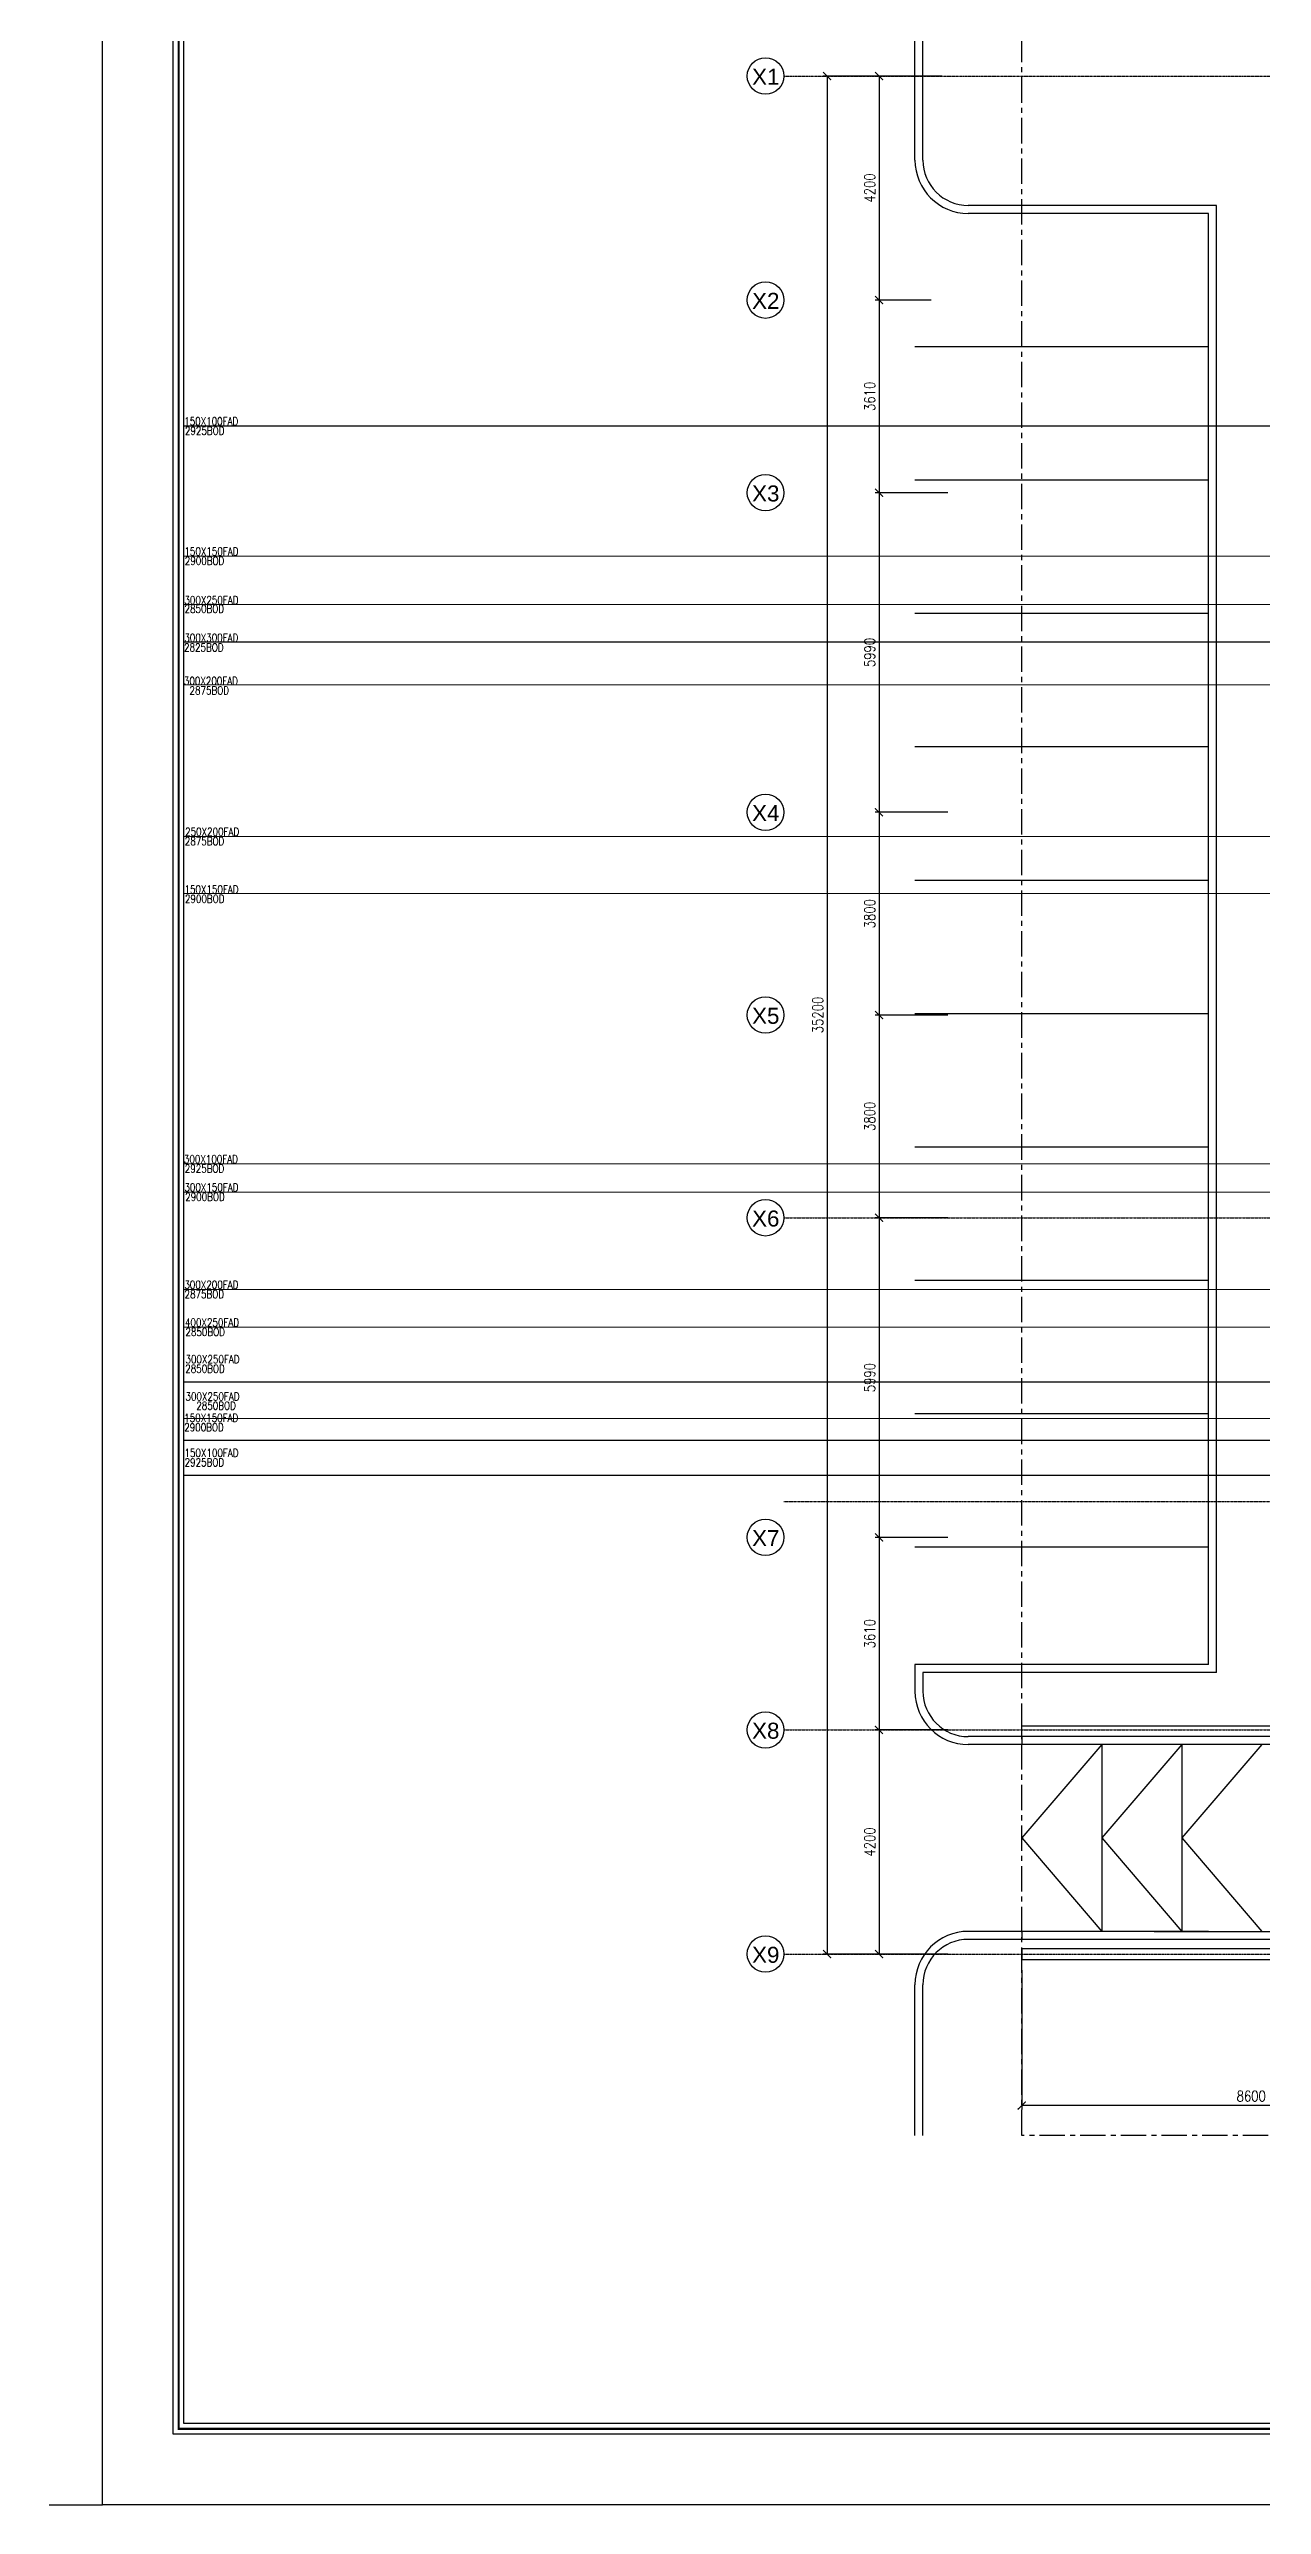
# Model space of a CAD drawing. Header units: millimetres. Extents: x 0 to 79758, y -5689 to 75453.
# Drawn here: x 0 to 22722, y 0 to 46029 of the extents above; entities that cross this region are included whole.
import ezdxf
from ezdxf.enums import TextEntityAlignment as Align

# ---------------------------------------------------------------- set-up
doc = ezdxf.new("R2010")
doc.units = ezdxf.units.MM
doc.linetypes.add('CENTER', pattern=[50.8, 31.75, -6.35, 6.35, -6.35])
doc.linetypes.add('DASHED', pattern=[19.05, 12.7, -6.35])
for name, color, linetype in [('A-ANNO-DIMS', 1, 'Continuous'), ('A-ANNO-SYMB', 33, 'Continuous'), ('A-ANNO-TEXT', 8, 'Continuous'), ('A-AREA', 8, 'CENTER'), ('A-GRID', 253, 'CENTER'), ('AC-FAD TEXT', 6, 'Continuous'), ('HATCH', 251, 'Continuous'), ('L-WALK', 8, 'Continuous'), ('LOGO LINE', 7, 'Continuous'), ('LOGO1LINE', 7, 'Continuous')]:
    doc.layers.add(name, color=color, linetype=linetype)
doc.styles.add('ROMANS', font='romans.shx', dxfattribs={"width": 0.8})
doc.styles.add('SANSSERIF', font='sas_____.pfb')
doc.styles.add('SIMPLEX', font='simplex.shx', dxfattribs={"width": 0.8})
doc.dimstyles.new('100 of DIM2', dxfattribs={"dimscale": 0, "dimtxt": 200, "dimasz": 150, "dimexe": 75, "dimexo": 200, "dimgap": 75, "dimtad": 1, "dimdec": 0, "dimrnd": 5, "dimzin": 0, "dimdsep": 46, "dimtxsty": 'ROMANS', "dimblk": 'ARCHTICK', "dimcen": 100, "dimclrd": 94, "dimclre": 94, "dimclrt": 2, "dimadec": 0, "dimazin": 0, "dimtfac": 1, "dimtdec": 0, "dimtofl": 0, "dimtmove": 2, "dimatfit": 3, "dimldrblk": 'OPEN90', "dimfxl": 75, "dimtolj": 1, "dimtzin": 0, "dimarcsym": 0})

# ---------------------------------------------------------------- blocks, each defined once
blk = doc.blocks.new('_ArchTick')
at = {"color": 0, "linetype": 'ByBlock', "const_width": 0.15}
blk.add_lwpolyline([(-0.5, -0.5), (0.5, 0.5)], dxfattribs=at)
blk = doc.blocks.new('*D177')
at = {"layer": 'A-ANNO-DIMS', "color": 94, "lineweight": -2, "ltscale": 3, "transparency": 16777216}
for p, q in [((16732, 45525), (14502, 45525)), ((14577, 45525), (14577, 10325)), ((16732, 10325), (14502, 10325))]:
    blk.add_line(p, q, dxfattribs=at)
at = {"layer": 'Defpoints', "color": 0, "ltscale": 3, "transparency": 16777216}
for p in [(16932, 45525), (14577, 10325), (16932, 10325)]:
    blk.add_point(p, dxfattribs=at)
at = {"layer": 'A-ANNO-DIMS', "color": 94, "lineweight": -2, "ltscale": 3, "transparency": 16777216, "xscale": 150, "yscale": 150, "zscale": 150}
for p, rotation in [((14577, 45525), 90), ((14577, 10325), 270)]:
    blk.add_blockref('_ArchTick', p, dxfattribs=dict(at, rotation=rotation))
at = {"layer": 'A-ANNO-DIMS', "color": 2, "ltscale": 3, "transparency": 16777216, "insert": (14402, 27925), "char_height": 200, "attachment_point": 5, "rotation": 90, "style": 'ROMANS'}
blk.add_mtext('\\A1;35200', dxfattribs=at)
blk = doc.blocks.new('_Open90')
at = {"color": 0, "linetype": 'ByBlock', "lineweight": -2}
for p, q in [((0, 0), (-1, 0)), ((-0.5, 0.5), (0, 0)), ((0, 0), (-0.5, -0.5))]:
    blk.add_line(p, q, dxfattribs=at)
blk = doc.blocks.new('*D178')
at = {"layer": 'A-ANNO-DIMS', "color": 94, "lineweight": -2, "ltscale": 3, "transparency": 16777216}
for p, q in [((16527, 45525), (15474, 45525)), ((15549, 45525), (15549, 41325)), ((16527, 41325), (15474, 41325))]:
    blk.add_line(p, q, dxfattribs=at)
at = {"layer": 'Defpoints', "color": 0, "ltscale": 3, "transparency": 16777216}
for p in [(16727, 45525), (15549, 41325), (16727, 41325)]:
    blk.add_point(p, dxfattribs=at)
at = {"layer": 'A-ANNO-DIMS', "color": 94, "lineweight": -2, "ltscale": 3, "transparency": 16777216, "xscale": 150, "yscale": 150, "zscale": 150}
for p, rotation in [((15549, 45525), 90), ((15549, 41325), 270)]:
    blk.add_blockref('_ArchTick', p, dxfattribs=dict(at, rotation=rotation))
at = {"layer": 'A-ANNO-DIMS', "color": 2, "ltscale": 3, "transparency": 16777216, "insert": (15374, 43425), "char_height": 200, "attachment_point": 5, "rotation": 90, "style": 'ROMANS'}
blk.add_mtext('\\A1;4200', dxfattribs=at)
blk = doc.blocks.new('*D179')
at = {"layer": 'A-ANNO-DIMS', "color": 94, "lineweight": -2, "ltscale": 3, "transparency": 16777216}
for p, q in [((16527, 41325), (15474, 41325)), ((15549, 41325), (15549, 37715)), ((16841, 37715), (15474, 37715))]:
    blk.add_line(p, q, dxfattribs=at)
at = {"layer": 'Defpoints', "color": 0, "ltscale": 3, "transparency": 16777216}
for p in [(16727, 41325), (15549, 37715), (17041, 37715)]:
    blk.add_point(p, dxfattribs=at)
at = {"layer": 'A-ANNO-DIMS', "color": 94, "lineweight": -2, "ltscale": 3, "transparency": 16777216, "xscale": 150, "yscale": 150, "zscale": 150}
for p, rotation in [((15549, 41325), 90), ((15549, 37715), 270)]:
    blk.add_blockref('_ArchTick', p, dxfattribs=dict(at, rotation=rotation))
at = {"layer": 'A-ANNO-DIMS', "color": 2, "ltscale": 3, "transparency": 16777216, "insert": (15374, 39520), "char_height": 200, "attachment_point": 5, "rotation": 90, "style": 'ROMANS'}
blk.add_mtext('\\A1;3610', dxfattribs=at)
blk = doc.blocks.new('*D180')
at = {"layer": 'A-ANNO-DIMS', "color": 94, "lineweight": -2, "ltscale": 3, "transparency": 16777216}
for p, q in [((16841, 37715), (15474, 37715)), ((15549, 37715), (15549, 31725)), ((16841, 31725), (15474, 31725))]:
    blk.add_line(p, q, dxfattribs=at)
at = {"layer": 'Defpoints', "color": 0, "ltscale": 3, "transparency": 16777216}
for p in [(17041, 37715), (15549, 31725), (17041, 31725)]:
    blk.add_point(p, dxfattribs=at)
at = {"layer": 'A-ANNO-DIMS', "color": 94, "lineweight": -2, "ltscale": 3, "transparency": 16777216, "xscale": 150, "yscale": 150, "zscale": 150}
for p, rotation in [((15549, 37715), 90), ((15549, 31725), 270)]:
    blk.add_blockref('_ArchTick', p, dxfattribs=dict(at, rotation=rotation))
at = {"layer": 'A-ANNO-DIMS', "color": 2, "ltscale": 3, "transparency": 16777216, "insert": (15374, 34720), "char_height": 200, "attachment_point": 5, "rotation": 90, "style": 'ROMANS'}
blk.add_mtext('\\A1;5990', dxfattribs=at)
blk = doc.blocks.new('*D181')
at = {"layer": 'A-ANNO-DIMS', "color": 94, "lineweight": -2, "ltscale": 3, "transparency": 16777216}
for p, q in [((16841, 31725), (15474, 31725)), ((15549, 31725), (15549, 27925)), ((16841, 27925), (15474, 27925))]:
    blk.add_line(p, q, dxfattribs=at)
at = {"layer": 'Defpoints', "color": 0, "ltscale": 3, "transparency": 16777216}
for p in [(17041, 31725), (15549, 27925), (17041, 27925)]:
    blk.add_point(p, dxfattribs=at)
at = {"layer": 'A-ANNO-DIMS', "color": 94, "lineweight": -2, "ltscale": 3, "transparency": 16777216, "xscale": 150, "yscale": 150, "zscale": 150}
for p, rotation in [((15549, 31725), 90), ((15549, 27925), 270)]:
    blk.add_blockref('_ArchTick', p, dxfattribs=dict(at, rotation=rotation))
at = {"layer": 'A-ANNO-DIMS', "color": 2, "ltscale": 3, "transparency": 16777216, "insert": (15374, 29825), "char_height": 200, "attachment_point": 5, "rotation": 90, "style": 'ROMANS'}
blk.add_mtext('\\A1;3800', dxfattribs=at)
blk = doc.blocks.new('*D182')
at = {"layer": 'A-ANNO-DIMS', "color": 94, "lineweight": -2, "ltscale": 3, "transparency": 16777216}
for p, q in [((16841, 27925), (15474, 27925)), ((15549, 27925), (15549, 24125)), ((16841, 24125), (15474, 24125))]:
    blk.add_line(p, q, dxfattribs=at)
at = {"layer": 'Defpoints', "color": 0, "ltscale": 3, "transparency": 16777216}
for p in [(17041, 27925), (15549, 24125), (17041, 24125)]:
    blk.add_point(p, dxfattribs=at)
at = {"layer": 'A-ANNO-DIMS', "color": 94, "lineweight": -2, "ltscale": 3, "transparency": 16777216, "xscale": 150, "yscale": 150, "zscale": 150}
for p, rotation in [((15549, 27925), 90), ((15549, 24125), 270)]:
    blk.add_blockref('_ArchTick', p, dxfattribs=dict(at, rotation=rotation))
at = {"layer": 'A-ANNO-DIMS', "color": 2, "ltscale": 3, "transparency": 16777216, "insert": (15374, 26025), "char_height": 200, "attachment_point": 5, "rotation": 90, "style": 'ROMANS'}
blk.add_mtext('\\A1;3800', dxfattribs=at)
blk = doc.blocks.new('*D183')
at = {"layer": 'A-ANNO-DIMS', "color": 94, "lineweight": -2, "ltscale": 3, "transparency": 16777216}
for p, q in [((16841, 24125), (15474, 24125)), ((15549, 24125), (15549, 18135)), ((16841, 18135), (15474, 18135))]:
    blk.add_line(p, q, dxfattribs=at)
at = {"layer": 'Defpoints', "color": 0, "ltscale": 3, "transparency": 16777216}
for p in [(17041, 24125), (15549, 18135), (17041, 18135)]:
    blk.add_point(p, dxfattribs=at)
at = {"layer": 'A-ANNO-DIMS', "color": 94, "lineweight": -2, "ltscale": 3, "transparency": 16777216, "xscale": 150, "yscale": 150, "zscale": 150}
for p, rotation in [((15549, 24125), 90), ((15549, 18135), 270)]:
    blk.add_blockref('_ArchTick', p, dxfattribs=dict(at, rotation=rotation))
at = {"layer": 'A-ANNO-DIMS', "color": 2, "ltscale": 3, "transparency": 16777216, "insert": (15374, 21130), "char_height": 200, "attachment_point": 5, "rotation": 90, "style": 'ROMANS'}
blk.add_mtext('\\A1;5990', dxfattribs=at)
blk = doc.blocks.new('*D184')
at = {"layer": 'A-ANNO-DIMS', "color": 94, "lineweight": -2, "ltscale": 3, "transparency": 16777216}
for p, q in [((16841, 18135), (15474, 18135)), ((15549, 18135), (15549, 14525)), ((16841, 14525), (15474, 14525))]:
    blk.add_line(p, q, dxfattribs=at)
at = {"layer": 'Defpoints', "color": 0, "ltscale": 3, "transparency": 16777216}
for p in [(17041, 18135), (15549, 14525), (17041, 14525)]:
    blk.add_point(p, dxfattribs=at)
at = {"layer": 'A-ANNO-DIMS', "color": 94, "lineweight": -2, "ltscale": 3, "transparency": 16777216, "xscale": 150, "yscale": 150, "zscale": 150}
for p, rotation in [((15549, 18135), 90), ((15549, 14525), 270)]:
    blk.add_blockref('_ArchTick', p, dxfattribs=dict(at, rotation=rotation))
at = {"layer": 'A-ANNO-DIMS', "color": 2, "ltscale": 3, "transparency": 16777216, "insert": (15374, 16330), "char_height": 200, "attachment_point": 5, "rotation": 90, "style": 'ROMANS'}
blk.add_mtext('\\A1;3610', dxfattribs=at)
blk = doc.blocks.new('*D185')
at = {"layer": 'A-ANNO-DIMS', "color": 94, "lineweight": -2, "ltscale": 3, "transparency": 16777216}
for p, q in [((16841, 14525), (15474, 14525)), ((15549, 14525), (15549, 10325)), ((16841, 10325), (15474, 10325))]:
    blk.add_line(p, q, dxfattribs=at)
at = {"layer": 'Defpoints', "color": 0, "ltscale": 3, "transparency": 16777216}
for p in [(17041, 14525), (15549, 10325), (17041, 10325)]:
    blk.add_point(p, dxfattribs=at)
at = {"layer": 'A-ANNO-DIMS', "color": 94, "lineweight": -2, "ltscale": 3, "transparency": 16777216, "xscale": 150, "yscale": 150, "zscale": 150}
for p, rotation in [((15549, 14525), 90), ((15549, 10325), 270)]:
    blk.add_blockref('_ArchTick', p, dxfattribs=dict(at, rotation=rotation))
at = {"layer": 'A-ANNO-DIMS', "color": 2, "ltscale": 3, "transparency": 16777216, "insert": (15374, 12425), "char_height": 200, "attachment_point": 5, "rotation": 90, "style": 'ROMANS'}
blk.add_mtext('\\A1;4200', dxfattribs=at)
blk = doc.blocks.new('*D197')
at = {"layer": 'A-ANNO-DIMS', "color": 94, "linetype": 'Continuous', "lineweight": -2, "ltscale": 3, "transparency": 16777216}
for p, q in [((18222, 10025), (18222, 7411)), ((26822, 10025), (26822, 7411)), ((26822, 7486), (18222, 7486))]:
    blk.add_line(p, q, dxfattribs=at)
at = {"layer": 'Defpoints', "color": 0, "linetype": 'Continuous', "ltscale": 3, "transparency": 16777216}
for p in [(18222, 10225), (26822, 10225), (18222, 7486)]:
    blk.add_point(p, dxfattribs=at)
at = {"layer": 'A-ANNO-DIMS', "color": 94, "linetype": 'Continuous', "lineweight": -2, "ltscale": 3, "transparency": 16777216, "xscale": 150, "yscale": 150, "zscale": 150, "rotation": 180}
blk.add_blockref('_ArchTick', (18222, 7486), dxfattribs=at)
at = {"layer": 'A-ANNO-DIMS', "color": 94, "linetype": 'Continuous', "lineweight": -2, "ltscale": 3, "transparency": 16777216, "xscale": 150, "yscale": 150, "zscale": 150}
blk.add_blockref('_ArchTick', (26822, 7486), dxfattribs=at)
at = {"layer": 'A-ANNO-DIMS', "color": 2, "linetype": 'Continuous', "ltscale": 3, "transparency": 16777216, "insert": (22522, 7661), "char_height": 200, "attachment_point": 5, "style": 'ROMANS'}
blk.add_mtext('\\A1;8600', dxfattribs=at)

msp = doc.modelspace()

# ---------------------------------------------------------------- linework, layer by layer
msp.add_line((0, 0), (1000, 0))
at = {"layer": 'A-ANNO-SYMB', "ltscale": 3}
for centre in [(13422.5, 45525.2), (13422.5, 41325.2), (13422.5, 37715.2), (13422.5, 31725.2), (13422.5, 27925.2), (13422.5, 24125.2), (13422.5, 18135.2), (13422.5, 14525.2), (13422.5, 10325.2)]:
    msp.add_circle(centre, 342.2, dxfattribs=at)
at = {"layer": 'A-AREA', "ltscale": 15}
for p, q in [((18221.9, 6925.2), (18221.9, 46925.2)), ((53321.9, 6925.2), (18221.9, 6925.2))]:
    msp.add_line(p, q, dxfattribs=at)
at = {"layer": 'A-AREA', "linetype": 'Continuous', "ltscale": 3}
for p, q in [((18221.9, 14400.2), (18221.9, 14600.2)), ((18221.9, 14600.2), (25521.9, 14600.2)), ((25521.9, 14400.2), (18221.9, 14400.2)), ((24221.9, 10425.2), (18221.9, 10425.2)), ((18221.9, 10425.2), (18221.9, 10225.2)), ((18221.9, 10225.2), (26821.9, 10225.2))]:
    msp.add_line(p, q, dxfattribs=at)
at = {"layer": 'A-GRID', "ltscale": 0.1}
for p, q in [((13764.6, 45525.2), (57304.2, 45525.2)), ((13768.5, 24125.2), (57308.1, 24125.2)), ((13766.1, 18806.2), (57305.7, 18806.2)), ((13764.6, 14525.2), (57304.2, 14525.2)), ((13764.6, 10325.2), (57304.2, 10325.2))]:
    msp.add_line(p, q, dxfattribs=at)
at = {"layer": 'AC-FAD TEXT'}
for points in [[(31536.7, 38843.7), (31354.6, 38959.5), (2524.8, 38964.4)], [(33492.5, 36405.9), (33310.4, 36521.7), (2524.8, 36527.1)], [(32671.8, 35500.1), (32489.8, 35615.9), (2524.8, 35621.1)], [(34733.5, 35029.5), (34551.5, 34913.7), (2524.8, 34913.7)], [(31375.7, 33990.5), (31193.6, 34106.3), (2524.8, 34111.2)], [(32581.4, 31151.2), (32399.3, 31267), (2524.8, 31272.4)], [(30858.8, 30319.3), (30676.7, 30203.5), (2524.8, 30198.2)], [(31383, 25014.3), (31200.9, 25130.1), (2524.8, 25135.1)], [(32355.5, 24485.3), (32173.4, 24601.1), (2524.8, 24606.2)], [(31383, 22661.2), (31200.9, 22777.1), (2524.8, 22782.4)], [(36106.5, 21952.4), (35924.4, 22068.2), (2524.8, 22073.2)]]:
    msp.add_lwpolyline(points, dxfattribs=at)
at = {"layer": 'AC-FAD TEXT', "elevation": 0}
for points in [[(35020.7, 20930.5), (34838.6, 21046.3), (2524.8, 21046.3)], [(31946.4, 20476.1), (31764.3, 20360.2), (2524.8, 20355.1)], [(33485.3, 19833.3), (33303.2, 19949.1), (2524.8, 19949.1)], [(31458, 19176.2), (31275.9, 19292), (2524.8, 19292)]]:
    msp.add_lwpolyline(points, dxfattribs=at)
at = {"layer": 'HATCH', "ltscale": 3}
for p, q in [((19721.9, 14250.2), (19721.9, 10750.2)), ((21221.9, 14250.2), (21221.9, 10750.2))]:
    msp.add_line(p, q, dxfattribs=at)
for points in [[(19721.9, 14250.2), (18221.9, 12500.2), (19721.9, 10750.2)], [(21221.9, 14250.2), (19721.9, 12500.2), (21221.9, 10750.2)], [(22721.9, 14250.2), (21221.9, 12500.2), (22721.9, 10750.2)]]:
    msp.add_lwpolyline(points, dxfattribs=at)
at = {"layer": 'L-WALK', "ltscale": 15}
for p, q in [((16221.9, 43949.2), (16221.9, 47339.4)), ((16371.9, 43949.2), (16371.9, 47339.4)), ((21721.9, 15750.2), (21721.9, 42949.2)), ((21871.9, 15600.2), (21871.9, 43099.2)), ((16221.9, 15750.2), (16221.9, 15250.2)), ((16371.9, 15600.2), (16371.9, 15250.2)), ((16221.9, 6925.2), (16221.9, 9750.2)), ((16371.9, 6925.2), (16371.9, 9750.2)), ((16221.9, 6925.2), (16221.9, 6949.2)), ((16371.9, 6925.2), (16371.9, 6949.2))]:
    msp.add_line(p, q, dxfattribs=at)
at = {"layer": 'L-WALK', "ltscale": 3}
for p, q in [((21871.9, 43099.2), (17221.9, 43099.2)), ((21721.9, 42949.2), (17221.9, 42949.2)), ((21721.9, 15750.2), (16221.9, 15750.2)), ((21871.9, 15600.2), (16371.9, 15600.2)), ((25521.9, 14400.2), (17221.9, 14400.2)), ((18221.9, 14400.2), (18221.9, 14250.2)), ((26821.9, 14250.2), (17221.9, 14250.2)), ((21721.9, 10750.2), (17221.9, 10750.2)), ((26821.9, 10600.2), (17221.9, 10600.2)), ((18221.9, 10750.2), (18221.9, 10600.2)), ((20702.2, 10750.2), (26821.9, 10750.2))]:
    msp.add_line(p, q, dxfattribs=at)
at = {"layer": 'L-WALK', "linetype": 'DASHED', "ltscale": 0.2}
for p, q in [((21721.9, 40449.2), (16221.9, 40449.2)), ((21721.9, 37949.2), (16221.9, 37949.2)), ((21721.9, 35449.2), (16221.9, 35449.2)), ((21721.9, 32949.2), (16221.9, 32949.2)), ((21721.9, 30449.2), (16221.9, 30449.2)), ((21721.9, 27949.2), (16221.9, 27949.2)), ((21721.9, 25449.2), (16221.9, 25449.2)), ((21721.9, 22949.2), (16221.9, 22949.2)), ((21721.9, 20449.2), (16221.9, 20449.2)), ((21721.9, 17949.2), (16221.9, 17949.2))]:
    msp.add_line(p, q, dxfattribs=at)
at = {"layer": 'L-WALK', "ltscale": 3}
for radius in [1000, 850]:
    msp.add_arc((17221.9, 43949.2), radius, 180, 270, dxfattribs=at)
at = {"layer": 'L-WALK', "ltscale": 15}
for centre, radius, start, end in [((17221.9, 15250.2), 1000, 180, 270), ((17221.9, 15250.2), 850, 180, 270), ((17221.9, 9750.2), 1000, 90, 180), ((17221.9, 9750.2), 850, 90, 180)]:
    msp.add_arc(centre, radius, start, end, dxfattribs=at)
at = {"layer": 'LOGO LINE'}
msp.add_lwpolyline([(79758, 0), (1000, 0), (1000, 55687.5), (79758, 55687.5)], close=True, dxfattribs=at)
at = {"layer": 'LOGO1LINE'}
for points in [[(78432.1, 1325.9), (2325.9, 1325.9), (2325.9, 54361.6), (78432.1, 54361.6)], [(68123.4, 1524.8), (2524.8, 1524.8), (2524.8, 54162.7), (68123.4, 54162.7)]]:
    msp.add_lwpolyline(points, close=True, dxfattribs=at)
at = {"layer": 'LOGO1LINE', "const_width": 39.8}
msp.add_lwpolyline([(78332.7, 1425.3), (2425.3, 1425.3), (2425.3, 54262.2), (78332.7, 54262.2)], close=True, dxfattribs=at)

# ---------------------------------------------------------------- texts
at = {"layer": 'A-ANNO-TEXT', "style": 'SANSSERIF'}
for s, p in [('X1', (13427.1, 45360.7)), ('X2', (13427.1, 41160.7)), ('X3', (13427.1, 37550.7)), ('X4', (13427.1, 31560.7)), ('X5', (13427.1, 27760.7)), ('X6', (13427.1, 23960.7)), ('X7', (13427.1, 17970.7)), ('X8', (13427.1, 14360.7)), ('X9', (13427.1, 10160.7))]:
    msp.add_text(s, height=300, dxfattribs=at).set_placement(p, align=Align.CENTER)
at = {"layer": 'AC-FAD TEXT', "style": 'SIMPLEX', "width": 0.8}
for s, p in [('150X100FAD', (2530.6, 38977.7)), ('2925BOD', (2544, 38800.4)), ('2900BOD', (2541.9, 36362.6)), ('150X150FAD', (2534.1, 36540)), ('300X250FAD', (2534.1, 35625.7)), ('2850BOD', (2537.5, 35463.9)), ('300X300FAD', (2532.4, 34921.3)), ('2825BOD', (2528.7, 34739.7)), ('300X200FAD', (2524.8, 34111.2)), ('2875BOD', (2629.8, 33933.9)), ('250X200FAD', (2547.9, 31285.3)), ('2875BOD', (2541.8, 31107.9)), ('2900BOD', (2544.3, 30027.4)), ('150X150FAD', (2535.8, 30204.8)), ('300X100FAD', (2524.9, 25148.4)), ('2925BOD', (2541.4, 24971)), ('300X150FAD', (2533.6, 24619.4)), ('2900BOD', (2549.2, 24442)), ('300X200FAD', (2533.4, 22795.3)), ('2875BOD', (2536.8, 22618)), ('400X250FAD', (2545.6, 22086.5)), ('2850BOD', (2553.5, 21909.2)), ('2850BOD', (2549.9, 21220)), ('300X250FAD', (2554.8, 21397.3)), ('300X250FAD', (2554.1, 20699.4)), ('2900BOD', (2531.2, 20122.7)), ('150X150FAD', (2531.1, 20300.1)), ('2850BOD', (2757.6, 20527.4)), ('150X100FAD', (2535.5, 19643)), ('2925BOD', (2538.4, 19465.7))]:
    msp.add_text(s, height=150, dxfattribs=at).set_placement(p)

# ---------------------------------------------------------------- dimensions: what is measured, and where the dimension line sits
at = {"layer": 'A-ANNO-DIMS', "ltscale": 3}
for base, p1, p2, picture, middle in [((14576.6, 10325.2), (16931.8, 45525.2), (16931.8, 10325.2), '*D177', (14401.6, 27925.2)), ((15549.1, 41325.2), (16726.7, 45525.2), (16726.7, 41325.2), '*D178', (15374.1, 43425.2)), ((15549.1, 37715.2), (16726.7, 41325.2), (17040.7, 37715.2), '*D179', (15374.1, 39520.2)), ((15549.1, 31725.2), (17040.7, 37715.2), (17040.7, 31725.2), '*D180', (15374.1, 34720.2)), ((15549.1, 27925.2), (17040.7, 31725.2), (17040.7, 27925.2), '*D181', (15374.1, 29825.2)), ((15549.1, 24125.2), (17040.7, 27925.2), (17040.7, 24125.2), '*D182', (15374.1, 26025.2)), ((15549.1, 18135.2), (17040.7, 24125.2), (17040.7, 18135.2), '*D183', (15374.1, 21130.2)), ((15549.1, 14525.2), (17040.7, 18135.2), (17040.7, 14525.2), '*D184', (15374.1, 16330.2)), ((15549.1, 10325.2), (17040.7, 14525.2), (17040.7, 10325.2), '*D185', (15374.1, 12425.2))]:
    dim = msp.add_linear_dim(base=base, p1=p1, p2=p2, angle=90, dimstyle='100 of DIM2', override={"dimscale": 1}, dxfattribs=at)
    dim.commit()
    dim.dimension.update_dxf_attribs({"geometry": picture, "text_midpoint": middle})
at = {"layer": 'A-ANNO-DIMS', "linetype": 'Continuous', "ltscale": 3}
dim = msp.add_linear_dim(base=(18221.9, 7486.2), p1=(26821.9, 10225.2), p2=(18221.9, 10225.2), dimstyle='100 of DIM2', override={"dimscale": 1}, dxfattribs=at)
dim.commit()
dim.dimension.update_dxf_attribs({"geometry": '*D197', "text_midpoint": (22521.9, 7661.2)})

doc.saveas('drawing.dxf')
